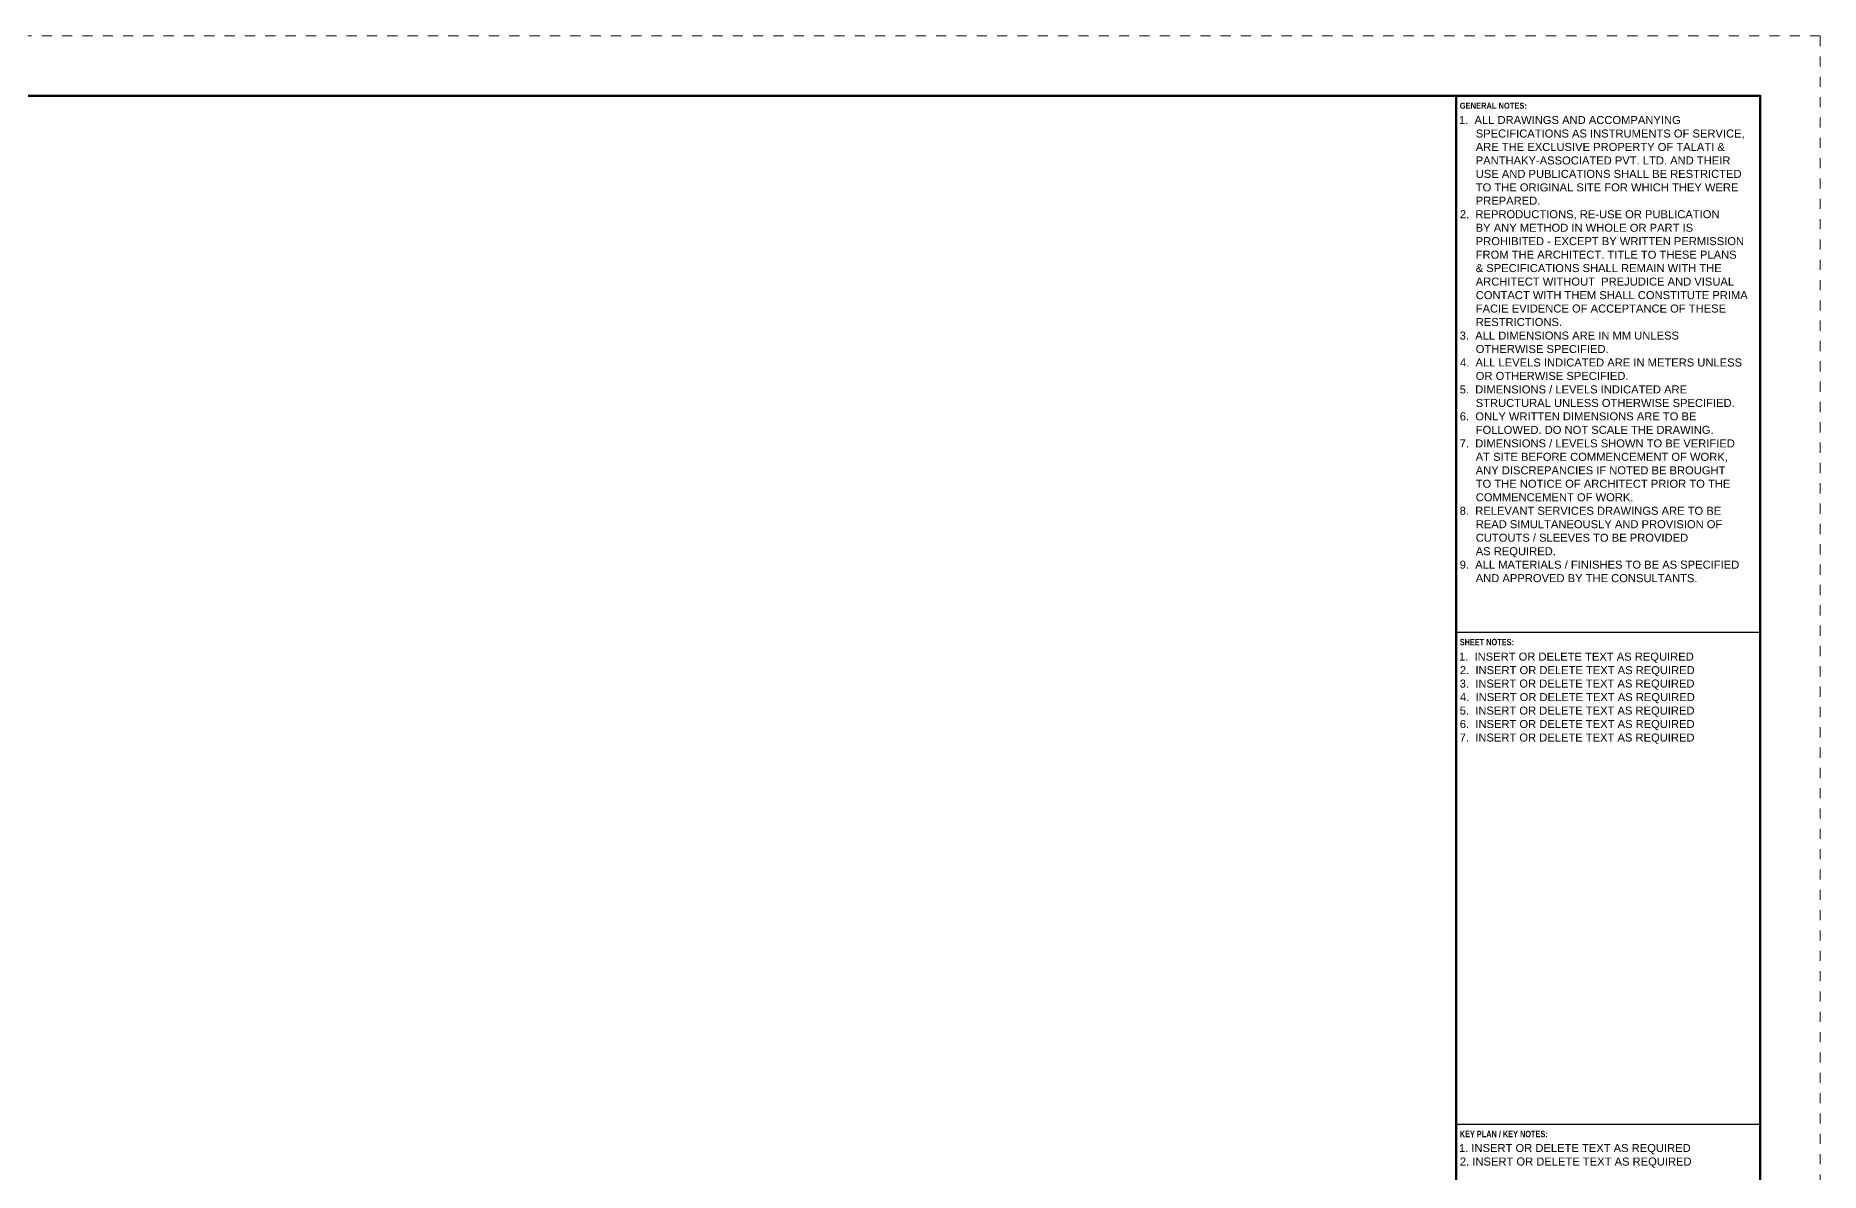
# Paper-space layout 'Cover Sheet A1' of a CAD drawing. Header units: inches. Extents: x 0 to 35.1, y 0 to 23.5.
# Drawn here: x 17.56 to 35.12, y 12.32 to 23.5 of the extents above; entities that cross this region are included whole.
import ezdxf
from ezdxf.enums import TextEntityAlignment as Align

# ---------------------------------------------------------------- set-up
doc = ezdxf.new("R2010")
doc.units = ezdxf.units.IN
doc.linetypes.add('DASHDOT', pattern=[1, 0.5, -0.25, 0, -0.25])
doc.layers.add('G-ANNO-REFR', color=253, linetype='DASHDOT', lineweight=5, plot=False)
for name, color, linetype, lineweight in [('G-ANNO-TEXT', 3, 'Continuous', 15), ('G-ANNO-TTLB', 7, 'Continuous', 50), ('G-PAPR-MEDM', 6, 'Continuous', 30), ('G-PAPR-THCK', 4, 'Continuous', 100), ('G-PAPR-THIN', 20, 'Continuous', 5)]:
    doc.layers.add(name, color=color, linetype=linetype, lineweight=lineweight)
doc.styles.add('NOTES', font='arial.ttf', dxfattribs={"height": 2})
doc.styles.add('SUB-TITLE', font='swisscb.ttf')
doc.styles.add('SUB-TITLE-2', font='swissc.ttf')
doc.styles.add('TITLE', font='swisscb.ttf')

# ---------------------------------------------------------------- blocks, each defined once
blk = doc.blocks.new('*U169')
at = {"layer": 'G-ANNO-REFR'}
blk.add_lwpolyline([(0, 0), (892, 0), (892, 597), (0, 597)], close=True, dxfattribs=at)
at = {"layer": 'G-PAPR-MEDM'}
for points in [[(801, 447.96), (877, 447.96)], [(801, 325), (877, 325)]]:
    blk.add_lwpolyline(points, dxfattribs=at)
at = {"layer": 'G-PAPR-THCK'}
blk.add_lwpolyline([(30, 582), (877, 582), (877, 15), (30, 15)], close=True, dxfattribs=at)
blk.add_lwpolyline([(801, 15), (801, 582)], dxfattribs=at)
at = {"layer": 'G-PAPR-THIN'}
blk.add_lwpolyline([(801, 582), (877, 582), (877, 15), (801, 15)], close=True, dxfattribs=at)
at = {"layer": 'G-ANNO-TEXT'}
for tag, p, height, style in [('GENERAL_NOTES_001', (801.7, 574.93), 2, 'NOTES'), ('GENERAL_NOTES_002', (802, 571.56), 2, 'NOTES'), ('GENERAL_NOTES_003', (802, 568.19), 2, 'NOTES'), ('GENERAL_NOTES_004', (802, 564.82), 2, 'NOTES'), ('GENERAL_NOTES_005', (802, 561.46), 2, 'NOTES'), ('GENERAL_NOTES_006', (802, 558.09), 2, 'NOTES'), ('GENERAL_NOTES_008', (801.92, 551.38), 2, 'NOTES'), ('GENERAL_NOTES_007', (802, 554.75), 2, 'NOTES'), ('GENERAL_NOTES_009', (802, 548.02), 2, 'NOTES'), ('GENERAL_NOTES_010', (802, 544.65), 2, 'NOTES'), ('GENERAL_NOTES_011', (802, 541.28), 2, 'NOTES'), ('GENERAL_NOTES_012', (802, 537.91), 2, 'NOTES'), ('GENERAL_NOTES_013', (802, 534.54), 2, 'NOTES'), ('GENERAL_NOTES_014', (802, 531.17), 2, 'NOTES'), ('GENERAL_NOTES_015', (802, 527.8), 2, 'NOTES'), ('GENERAL_NOTES_016', (802, 524.43), 2, 'NOTES'), ('GENERAL_NOTES_017', (801.88, 521.07), 2, 'NOTES'), ('GENERAL_NOTES_018', (802, 517.7), 2, 'NOTES'), ('GENERAL_NOTES_019', (801.96, 514.33), 2, 'NOTES'), ('GENERAL_NOTES_020', (802, 510.96), 2, 'NOTES'), ('GENERAL_NOTES_021', (801.88, 507.59), 2, 'NOTES'), ('GENERAL_NOTES_022', (802, 504.22), 2, 'NOTES'), ('GENERAL_NOTES_023', (801.89, 500.85), 2, 'NOTES'), ('GENERAL_NOTES_025', (801.87, 494.12), 2, 'NOTES'), ('GENERAL_NOTES_024', (802, 497.49), 2, 'NOTES'), ('GENERAL_NOTES_026', (802, 490.75), 2, 'NOTES'), ('GENERAL_NOTES_027', (802, 487.38), 2, 'NOTES'), ('GENERAL_NOTES_028', (802, 484.01), 2, 'NOTES'), ('GENERAL_NOTES_029', (802, 480.64), 2, 'NOTES'), ('GENERAL_NOTES_030', (801.89, 477.27), 2, 'NOTES'), ('GENERAL_NOTES_031', (802, 473.9), 2, 'NOTES'), ('GENERAL_NOTES_032', (802, 470.53), 2, 'NOTES'), ('GENERAL_NOTES_033', (802, 467.17), 2, 'NOTES'), ('GENERAL_NOTES_034', (801.88, 463.8), 2, 'NOTES'), ('GENERAL_NOTES_035', (802, 460.43), 2, 'NOTES'), ('SHEET_NOTES_001', (801.7, 440.81), 2, 'NOTES'), ('SHEET_NOTES_002', (801.92, 437.44), 2, 'NOTES'), ('SHEET_NOTES_003', (801.88, 434.07), 2, 'NOTES'), ('SHEET_NOTES_004', (801.96, 430.71), 2, 'NOTES'), ('SHEET_NOTES_005', (801.88, 427.34), 2, 'NOTES'), ('SHEET_NOTES_006', (801.89, 423.97), 2, 'NOTES'), ('SHEET_NOTES_007', (801.87, 420.6), 2, 'NOTES'), ('KEY_NOTES_001', (801.7, 318), 2, 'NOTES'), ('KEY_NOTES_002', (801.92, 314.63), 2, 'NOTES'), ('STRUCTURAL_CONSULTANT_NAME', (801.89, 168.81), 3, 'SUB-TITLE-2'), ('STRUCTURAL_CONSULTANT_ADDRESS1', (801.89, 164.81), 2, 'SUB-TITLE-2'), ('STRUCTURAL_CONSULTANT_ADDRESS2', (801.89, 161.43), 2, 'SUB-TITLE-2'), ('STRUCTURAL_CONSULTANT_PHONE', (801.89, 158.09), 2, 'SUB-TITLE-2'), ('MEP_CONSULTANT_NAME', (801.89, 147.61), 3, 'SUB-TITLE-2'), ('MEP_CONSULTANT_ADDRESS1', (801.89, 143.59), 2, 'SUB-TITLE-2'), ('MEP_CONSULTANT_ADDRESS2', (801.89, 140.21), 2, 'SUB-TITLE-2'), ('MEP_CONSULTANT_PHONE', (801.89, 136.88), 2, 'SUB-TITLE-2'), ('CLIENTNAME', (801.89, 124.46), 3, 'SUB-TITLE-2'), ('CLIENTADDRESS1', (801.89, 120.39), 2, 'SUB-TITLE-2'), ('CLIENTADDRESS2', (801.89, 117.01), 2, 'SUB-TITLE-2'), ('CLIENTPHONE', (801.89, 113.68), 2, 'SUB-TITLE-2'), ('DRAWING_NO', (820, 71.42), 4, 'SUB-TITLE-2')]:
    blk.add_attdef(tag, p, '', height=height, dxfattribs=dict(at, style=style))
at = {"layer": 'G-ANNO-TEXT', "style": 'SUB-TITLE-2'}
for tag, p in [('REV_NO14', (804.16, 252.81)), ('REV_NO13', (804.16, 248.81)), ('REV_DATE14', (812.97, 252.81)), ('REV_DATE13', (812.97, 248.81)), ('DRAWN_BY14', (824.4, 252.81)), ('DRAWN_BY13', (824.4, 248.81)), ('CHECKED_BY14', (837.16, 252.81)), ('CHECKED_BY13', (837.16, 248.81)), ('REV_NO12', (804.16, 244.81)), ('REV_DATE12', (812.97, 244.81)), ('DRAWN_BY12', (824.4, 244.81)), ('CHECKED_BY12', (837.16, 244.81)), ('REV_NO11', (804.16, 240.81)), ('REV_DATE11', (812.97, 240.81)), ('DRAWN_BY11', (824.4, 240.81)), ('CHECKED_BY11', (837.16, 240.81)), ('REV_NO10', (804.16, 236.81)), ('REV_DATE10', (812.97, 236.81)), ('DRAWN_BY10', (824.4, 236.81)), ('CHECKED_BY10', (837.16, 236.81)), ('REV_NO9', (804.16, 232.81)), ('REV_DATE9', (812.97, 232.81)), ('DRAWN_BY9', (824.4, 232.81)), ('CHECKED_BY9', (837.16, 232.81)), ('REV_NO8', (804.16, 228.81)), ('REV_DATE8', (812.97, 228.81)), ('DRAWN_BY8', (824.4, 228.81)), ('CHECKED_BY8', (837.16, 228.81)), ('REV_NO7', (804.16, 224.81)), ('REV_DATE7', (812.97, 224.81)), ('DRAWN_BY7', (824.4, 224.81)), ('CHECKED_BY7', (837.16, 224.81)), ('REV_NO6', (804.16, 220.81)), ('REV_DATE6', (812.97, 220.81)), ('DRAWN_BY6', (824.4, 220.81)), ('CHECKED_BY6', (837.16, 220.81)), ('REV_NO5', (804.16, 216.81)), ('REV_DATE5', (812.97, 216.81)), ('DRAWN_BY5', (824.4, 216.81)), ('CHECKED_BY5', (837.16, 216.81)), ('REV_NO4', (804.16, 212.81)), ('REV_NO3', (804.16, 208.81)), ('REV_DATE4', (812.97, 212.81)), ('REV_DATE3', (812.97, 208.81)), ('DRAWN_BY4', (824.4, 212.81)), ('DRAWN_BY3', (824.4, 208.81)), ('CHECKED_BY4', (837.16, 212.81)), ('CHECKED_BY3', (837.16, 208.81)), ('REV_NO2', (804.16, 204.81)), ('REV_DATE2', (812.97, 204.81)), ('DRAWN_BY2', (824.4, 204.81)), ('CHECKED_BY2', (837.16, 204.81)), ('REV_NO1', (804.16, 200.81)), ('REV_DATE1', (812.97, 200.81)), ('DRAWN_BY1', (824.4, 200.81)), ('CHECKED_BY1', (837.16, 200.81)), ('REV_NO0', (804.16, 196.81)), ('REV_DATE0', (812.97, 196.81)), ('DRAWN_BY0', (824.4, 196.81)), ('CHECKED_BY0', (837.16, 196.81))]:
    blk.add_attdef(tag, text='', height=1.6, dxfattribs=at).set_placement(p, align=Align.MIDDLE)
for tag, p in [('REV_DESCRIPTION14', (845.14, 252.81)), ('REV_DESCRIPTION13', (845.14, 248.81)), ('REV_DESCRIPTION12', (845.14, 244.81)), ('REV_DESCRIPTION11', (845.14, 240.81)), ('REV_DESCRIPTION10', (845.14, 236.81)), ('REV_DESCRIPTION9', (845.14, 232.81)), ('REV_DESCRIPTION8', (845.14, 228.81)), ('REV_DESCRIPTION7', (845.14, 224.81)), ('REV_DESCRIPTION6', (845.14, 220.81)), ('REV_DESCRIPTION5', (845.14, 216.81)), ('REV_DESCRIPTION4', (845.14, 212.81)), ('REV_DESCRIPTION3', (845.14, 208.81)), ('REV_DESCRIPTION2', (845.14, 204.81)), ('REV_DESCRIPTION1', (845.14, 200.81)), ('REV_DESCRIPTION0', (845.14, 196.81))]:
    blk.add_attdef(tag, text='', height=1.6, dxfattribs=at).set_placement(p, align=Align.MIDDLE_LEFT)
for tag, p in [('PROJECT_NAME1', (820, 110.73)), ('PROJECT_NAME2', (820, 106.73)), ('PROJECT_CODE', (820, 102)), ('RELEASE', (820, 97.57)), ('STAGE', (820, 93.06)), ('DRAWING_TITLE', (820, 88.56))]:
    blk.add_attdef(tag, text='', height=2.4, dxfattribs=at).set_placement(p, align=Align.TOP_LEFT)
at = {"layer": 'G-ANNO-TEXT'}
for tag, height, style, p in [('CURRENT_REV', 4, 'TITLE', (868, 71.42)), ('DRAWN_BY', 2.4, 'SUB-TITLE-2', (810, 62.5)), ('CHECKED_BY', 2.4, 'SUB-TITLE-2', (829, 62.5)), ('SCALE', 2.4, 'SUB-TITLE-2', (849, 62.5)), ('ISSUE_DATE', 2.4, 'SUB-TITLE-2', (868, 62.5))]:
    blk.add_attdef(tag, text='', height=height, dxfattribs=dict(at, style=style)).set_placement(p, align=Align.CENTER)
at = {"layer": 'G-ANNO-TEXT', "style": 'SUB-TITLE'}
blk.add_attdef('FILE_NAME', text='', height=1.6, rotation=90, dxfattribs=at).set_placement((878, 25.93), align=Align.TOP_LEFT)
at = {"layer": 'G-PAPR-MEDM', "style": 'TITLE'}
blk.add_text('GENERAL NOTES:', height=1.5, dxfattribs=at).set_placement((801.89, 578.75))
at = {"layer": 'G-PAPR-MEDM', "lineweight": 50, "style": 'TITLE'}
for s, p in [('SHEET NOTES:', (801.89, 444.65)), ('KEY PLAN / KEY NOTES:', (801.89, 321.71))]:
    blk.add_text(s, height=1.6, dxfattribs=at).set_placement(p)

psp = doc.layouts.new('Cover Sheet A1')

# ---------------------------------------------------------------- block references
at = {"layer": 'G-ANNO-TTLB'}
ref = psp.add_blockref('*U169', (0, 0), dxfattribs=dict(at, xscale=0.03937007874015748, yscale=0.03937007874015748, zscale=0.03937007874015748))
ref.add_attrib('GENERAL_NOTES_001', '1.  ALL DRAWINGS AND ACCOMPANYING', (31.563, 22.635), dxfattribs={"layer": 'G-ANNO-TEXT', "height": 0.07874, "style": 'NOTES'})
ref.add_attrib('SHEET_NOTES_001', '1.  INSERT OR DELETE TEXT AS REQUIRED', (31.563, 17.355), dxfattribs={"layer": 'G-ANNO-TEXT', "height": 0.07874, "style": 'NOTES'})
ref.add_attrib('KEY_NOTES_001', '1. INSERT OR DELETE TEXT AS REQUIRED', (31.563, 12.52), dxfattribs={"layer": 'G-ANNO-TEXT', "height": 0.07874, "style": 'NOTES'})
ref.add_attrib('GENERAL_NOTES_002', '     SPECIFICATIONS AS INSTRUMENTS OF SERVICE,', (31.575, 22.502), dxfattribs={"layer": 'G-ANNO-TEXT', "height": 0.07874, "style": 'NOTES'})
ref.add_attrib('GENERAL_NOTES_003', '     ARE THE EXCLUSIVE PROPERTY OF TALATI &', (31.575, 22.37), dxfattribs={"layer": 'G-ANNO-TEXT', "height": 0.07874, "style": 'NOTES'})
ref.add_attrib('GENERAL_NOTES_004', '     PANTHAKY-ASSOCIATED PVT. LTD. AND THEIR', (31.575, 22.237), dxfattribs={"layer": 'G-ANNO-TEXT', "height": 0.07874, "style": 'NOTES'})
ref.add_attrib('GENERAL_NOTES_005', '     USE AND PUBLICATIONS SHALL BE RESTRICTED', (31.575, 22.105), dxfattribs={"layer": 'G-ANNO-TEXT', "height": 0.07874, "style": 'NOTES'})
ref.add_attrib('GENERAL_NOTES_006', '     TO THE ORIGINAL SITE FOR WHICH THEY WERE', (31.575, 21.972), dxfattribs={"layer": 'G-ANNO-TEXT', "height": 0.07874, "style": 'NOTES'})
ref.add_attrib('GENERAL_NOTES_007', '     PREPARED.', (31.575, 21.841), dxfattribs={"layer": 'G-ANNO-TEXT', "height": 0.07874, "style": 'NOTES'})
ref.add_attrib('GENERAL_NOTES_008', '2.  REPRODUCTIONS, RE-USE OR PUBLICATION', (31.572, 21.708), dxfattribs={"layer": 'G-ANNO-TEXT', "height": 0.07874, "style": 'NOTES'})
ref.add_attrib('GENERAL_NOTES_009', '     BY ANY METHOD IN WHOLE OR PART IS', (31.575, 21.575), dxfattribs={"layer": 'G-ANNO-TEXT', "height": 0.07874, "style": 'NOTES'})
ref.add_attrib('GENERAL_NOTES_010', '     PROHIBITED - EXCEPT BY WRITTEN PERMISSION', (31.575, 21.443), dxfattribs={"layer": 'G-ANNO-TEXT', "height": 0.07874, "style": 'NOTES'})
ref.add_attrib('GENERAL_NOTES_011', '     FROM THE ARCHITECT. TITLE TO THESE PLANS', (31.575, 21.31), dxfattribs={"layer": 'G-ANNO-TEXT', "height": 0.07874, "style": 'NOTES'})
ref.add_attrib('GENERAL_NOTES_012', '     & SPECIFICATIONS SHALL REMAIN WITH THE', (31.575, 21.178), dxfattribs={"layer": 'G-ANNO-TEXT', "height": 0.07874, "style": 'NOTES'})
ref.add_attrib('GENERAL_NOTES_013', '     ARCHITECT WITHOUT  PREJUDICE AND VISUAL', (31.575, 21.045), dxfattribs={"layer": 'G-ANNO-TEXT', "height": 0.07874, "style": 'NOTES'})
ref.add_attrib('GENERAL_NOTES_014', '     CONTACT WITH THEM SHALL CONSTITUTE PRIMA', (31.575, 20.912), dxfattribs={"layer": 'G-ANNO-TEXT', "height": 0.07874, "style": 'NOTES'})
ref.add_attrib('GENERAL_NOTES_015', '     FACIE EVIDENCE OF ACCEPTANCE OF THESE', (31.575, 20.78), dxfattribs={"layer": 'G-ANNO-TEXT', "height": 0.07874, "style": 'NOTES'})
ref.add_attrib('GENERAL_NOTES_016', '     RESTRICTIONS.', (31.575, 20.647), dxfattribs={"layer": 'G-ANNO-TEXT', "height": 0.07874, "style": 'NOTES'})
ref.add_attrib('GENERAL_NOTES_017', '3.  ALL DIMENSIONS ARE IN MM UNLESS', (31.57, 20.514), dxfattribs={"layer": 'G-ANNO-TEXT', "height": 0.07874, "style": 'NOTES'})
ref.add_attrib('GENERAL_NOTES_018', '     OTHERWISE SPECIFIED.', (31.575, 20.382), dxfattribs={"layer": 'G-ANNO-TEXT', "height": 0.07874, "style": 'NOTES'})
ref.add_attrib('GENERAL_NOTES_019', '4.  ALL LEVELS INDICATED ARE IN METERS UNLESS', (31.573, 20.249), dxfattribs={"layer": 'G-ANNO-TEXT', "height": 0.07874, "style": 'NOTES'})
ref.add_attrib('GENERAL_NOTES_020', '     OR OTHERWISE SPECIFIED.', (31.575, 20.117), dxfattribs={"layer": 'G-ANNO-TEXT', "height": 0.07874, "style": 'NOTES'})
ref.add_attrib('GENERAL_NOTES_021', '5.  DIMENSIONS / LEVELS INDICATED ARE', (31.57, 19.984), dxfattribs={"layer": 'G-ANNO-TEXT', "height": 0.07874, "style": 'NOTES'})
ref.add_attrib('GENERAL_NOTES_022', '     STRUCTURAL UNLESS OTHERWISE SPECIFIED.', (31.575, 19.851), dxfattribs={"layer": 'G-ANNO-TEXT', "height": 0.07874, "style": 'NOTES'})
ref.add_attrib('GENERAL_NOTES_023', '6.  ONLY WRITTEN DIMENSIONS ARE TO BE', (31.571, 19.719), dxfattribs={"layer": 'G-ANNO-TEXT', "height": 0.07874, "style": 'NOTES'})
ref.add_attrib('GENERAL_NOTES_024', '     FOLLOWED. DO NOT SCALE THE DRAWING.', (31.575, 19.586), dxfattribs={"layer": 'G-ANNO-TEXT', "height": 0.07874, "style": 'NOTES'})
ref.add_attrib('GENERAL_NOTES_025', '7.  DIMENSIONS / LEVELS SHOWN TO BE VERIFIED', (31.57, 19.453), dxfattribs={"layer": 'G-ANNO-TEXT', "height": 0.07874, "style": 'NOTES'})
ref.add_attrib('GENERAL_NOTES_026', '     AT SITE BEFORE COMMENCEMENT OF WORK,', (31.575, 19.321), dxfattribs={"layer": 'G-ANNO-TEXT', "height": 0.07874, "style": 'NOTES'})
ref.add_attrib('GENERAL_NOTES_027', '     ANY DISCREPANCIES IF NOTED BE BROUGHT', (31.575, 19.188), dxfattribs={"layer": 'G-ANNO-TEXT', "height": 0.07874, "style": 'NOTES'})
ref.add_attrib('GENERAL_NOTES_028', '     TO THE NOTICE OF ARCHITECT PRIOR TO THE', (31.575, 19.056), dxfattribs={"layer": 'G-ANNO-TEXT', "height": 0.07874, "style": 'NOTES'})
ref.add_attrib('GENERAL_NOTES_029', '     COMMENCEMENT OF WORK.', (31.575, 18.923), dxfattribs={"layer": 'G-ANNO-TEXT', "height": 0.07874, "style": 'NOTES'})
ref.add_attrib('GENERAL_NOTES_030', '8.  RELEVANT SERVICES DRAWINGS ARE TO BE', (31.57, 18.79), dxfattribs={"layer": 'G-ANNO-TEXT', "height": 0.07874, "style": 'NOTES'})
ref.add_attrib('GENERAL_NOTES_031', '     READ SIMULTANEOUSLY AND PROVISION OF', (31.575, 18.658), dxfattribs={"layer": 'G-ANNO-TEXT', "height": 0.07874, "style": 'NOTES'})
ref.add_attrib('GENERAL_NOTES_032', '     CUTOUTS / SLEEVES TO BE PROVIDED', (31.575, 18.525), dxfattribs={"layer": 'G-ANNO-TEXT', "height": 0.07874, "style": 'NOTES'})
ref.add_attrib('GENERAL_NOTES_033', '     AS REQUIRED.', (31.575, 18.392), dxfattribs={"layer": 'G-ANNO-TEXT', "height": 0.07874, "style": 'NOTES'})
ref.add_attrib('GENERAL_NOTES_034', '9.  ALL MATERIALS / FINISHES TO BE AS SPECIFIED', (31.57, 18.26), dxfattribs={"layer": 'G-ANNO-TEXT', "height": 0.07874, "style": 'NOTES'})
ref.add_attrib('GENERAL_NOTES_035', '     AND APPROVED BY THE CONSULTANTS.', (31.575, 18.127), dxfattribs={"layer": 'G-ANNO-TEXT', "height": 0.07874, "style": 'NOTES'})
ref.add_attrib('SHEET_NOTES_002', '2.  INSERT OR DELETE TEXT AS REQUIRED', (31.572, 17.222), dxfattribs={"layer": 'G-ANNO-TEXT', "height": 0.07874, "style": 'NOTES'})
ref.add_attrib('SHEET_NOTES_003', '3.  INSERT OR DELETE TEXT AS REQUIRED', (31.57, 17.09), dxfattribs={"layer": 'G-ANNO-TEXT', "height": 0.07874, "style": 'NOTES'})
ref.add_attrib('SHEET_NOTES_004', '4.  INSERT OR DELETE TEXT AS REQUIRED', (31.573, 16.957), dxfattribs={"layer": 'G-ANNO-TEXT', "height": 0.07874, "style": 'NOTES'})
ref.add_attrib('SHEET_NOTES_005', '5.  INSERT OR DELETE TEXT AS REQUIRED', (31.57, 16.824), dxfattribs={"layer": 'G-ANNO-TEXT', "height": 0.07874, "style": 'NOTES'})
ref.add_attrib('SHEET_NOTES_006', '6.  INSERT OR DELETE TEXT AS REQUIRED', (31.571, 16.692), dxfattribs={"layer": 'G-ANNO-TEXT', "height": 0.07874, "style": 'NOTES'})
ref.add_attrib('SHEET_NOTES_007', '7.  INSERT OR DELETE TEXT AS REQUIRED', (31.57, 16.559), dxfattribs={"layer": 'G-ANNO-TEXT', "height": 0.07874, "style": 'NOTES'})
ref.add_attrib('KEY_NOTES_002', '2. INSERT OR DELETE TEXT AS REQUIRED', (31.572, 12.387), dxfattribs={"layer": 'G-ANNO-TEXT', "height": 0.07874, "style": 'NOTES'})

doc.saveas('drawing.dxf')
